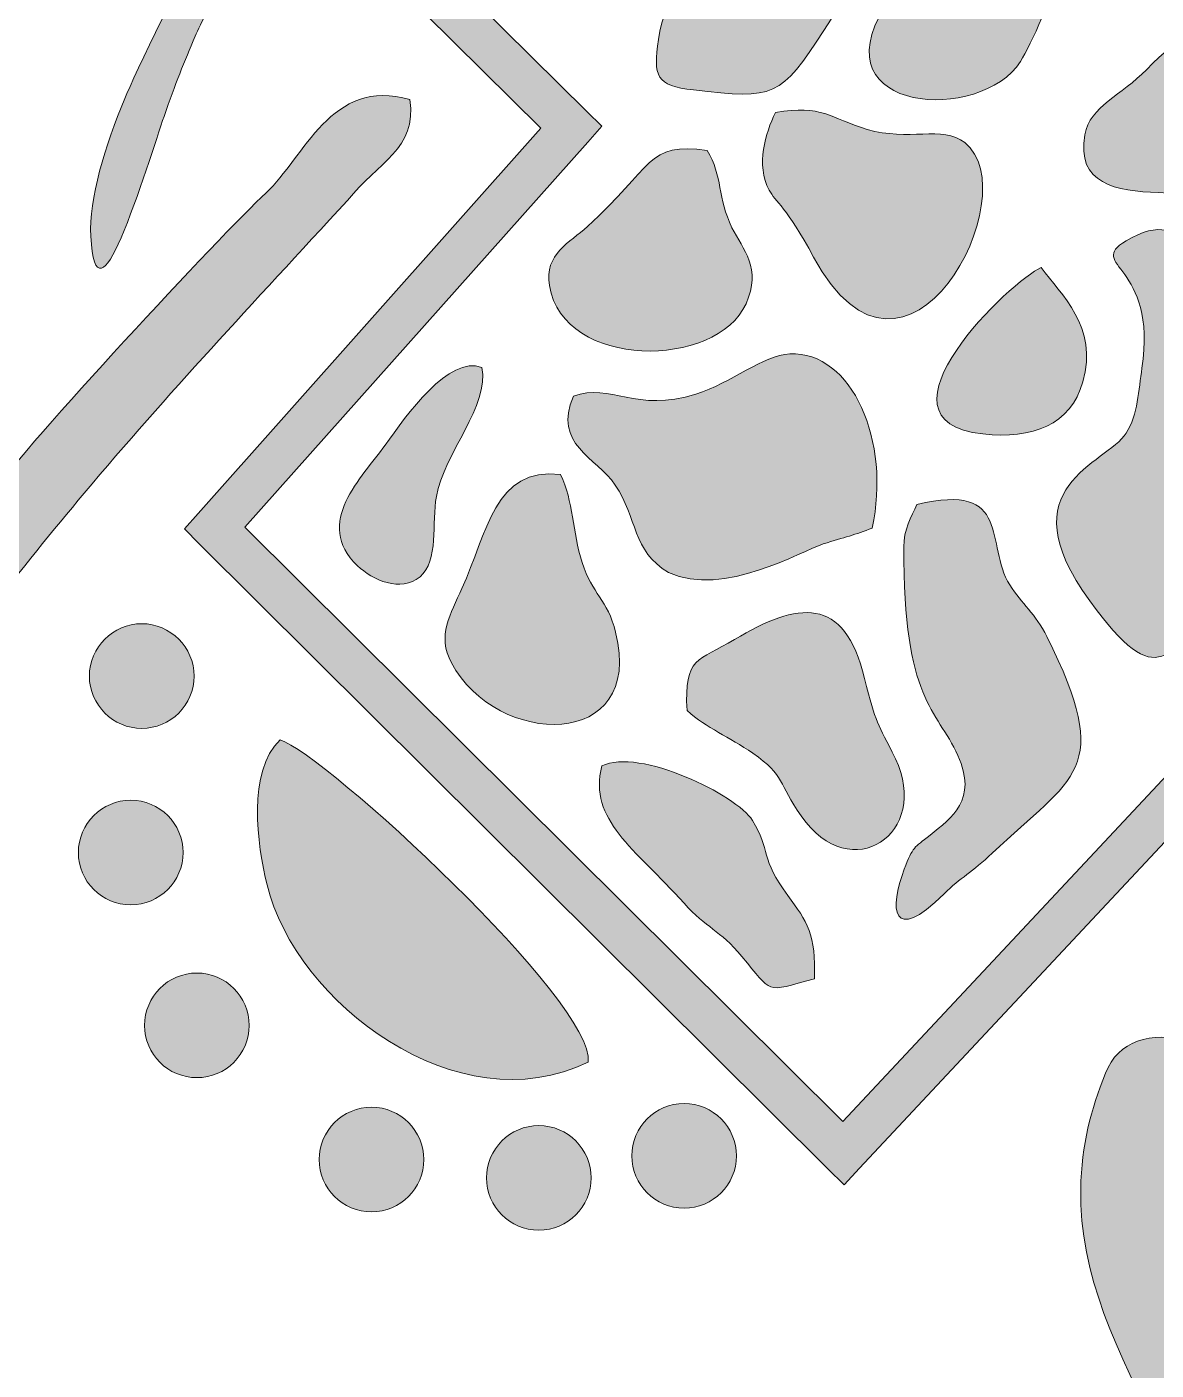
# Model space of a CAD drawing. Header units: inches. Extents: x -184 to 779, y -61 to 902.
# Drawn here: x 105.3 to 186.6, y 133 to 229.7 of the extents above; entities that cross this region are included whole.
import ezdxf

# ---------------------------------------------------------------- set-up
doc = ezdxf.new("R2010")
doc.units = ezdxf.units.IN
doc.header["$MEASUREMENT"] = 0
doc.layers.add('图层 1', color=7, linetype='Continuous')

# ---------------------------------------------------------------- blocks, each defined once
blk = doc.blocks.new('block 2')
at = {"layer": '图层 1', "true_color": 0xffffff}
h = blk.add_hatch(color=7, dxfattribs=at)
h.dxf.hatch_style = 2
edge = h.paths.add_edge_path()
edge.add_spline(control_points=[(145.193, 27.216), (145.193, 27.216), (75.01, 27.216), (75.01, 27.216), (80.39, 20.595), (79.807, 18.744), (81.502, 10.533), (81.502, 10.533), (128.639, 10.533), (128.639, 10.533), (128.639, 10.533), (128.639, -43.852), (128.639, -43.852), (128.639, -43.852), (-3.477, -43.852), (-3.477, -43.852), (-3.477, -43.852), (-3.477, -30.029), (-3.477, -30.029), (-3.477, -28.471), (-4.749, -27.201), (-6.305, -27.201), (-6.305, -27.201), (-15.214, -27.201), (-15.214, -27.201), (-16.765, -27.201), (-18.036, -28.472), (-18.036, -30.029), (-18.036, -30.029), (-18.036, -43.852), (-18.036, -43.852), (-18.036, -43.852), (-167.008, -43.852), (-167.008, -43.852), (-167.008, -43.852), (-167.008, 104.798), (-167.008, 104.798), (-167.008, 104.798), (-153.701, 104.798), (-153.701, 104.798), (-152.149, 104.798), (-150.878, 106.069), (-150.878, 107.622), (-150.878, 107.622), (-150.878, 116.538), (-150.878, 116.538), (-150.878, 118.085), (-152.149, 119.356), (-153.701, 119.356), (-153.701, 119.356), (-167.008, 119.356), (-167.008, 119.356), (-167.008, 119.356), (-167.008, 251.476), (-167.008, 251.476), (-167.008, 251.476), (-113.146, 251.476), (-113.146, 251.476), (-113.146, 251.476), (-113.146, 204.332), (-113.146, 204.332), (-104.938, 202.646), (-103.082, 203.228), (-96.46, 197.849), (-96.46, 197.849), (-96.46, 268.026), (-96.46, 268.026), (-96.46, 268.026), (-167.008, 268.026), (-167.008, 268.026), (-167.008, 268.026), (-167.008, 901.769), (-167.008, 901.769), (-167.008, 901.769), (-183.962, 901.769), (-183.962, 901.769), (-183.962, 901.769), (-183.962, -52.323), (-183.962, -52.323), (-183.962, -52.323), (-183.962, -60.797), (-183.962, -60.797), (-183.962, -60.797), (-175.488, -60.797), (-175.488, -60.797), (-175.488, -60.797), (778.938, -60.797), (778.938, -60.797), (778.938, -60.797), (778.938, -43.852), (778.938, -43.852), (778.938, -43.852), (145.193, -43.852), (145.193, -43.852), (145.193, -43.852), (145.193, 27.216), (145.193, 27.216)], knot_values=[0, 0, 0, 0, 1, 1, 1, 2, 2, 2, 3, 3, 3, 4, 4, 4, 5, 5, 5, 6, 6, 6, 7, 7, 7, 8, 8, 8, 9, 9, 9, 10, 10, 10, 11, 11, 11, 12, 12, 12, 13, 13, 13, 14, 14, 14, 15, 15, 15, 16, 16, 16, 17, 17, 17, 18, 18, 18, 19, 19, 19, 20, 20, 20, 21, 21, 21, 22, 22, 22, 23, 23, 23, 24, 24, 24, 25, 25, 25, 26, 26, 26, 27, 27, 27, 28, 28, 28, 29, 29, 29, 30, 30, 30, 31, 31, 31, 32, 32, 32, 32], degree=3, periodic=1)
h = blk.add_hatch(color=7, dxfattribs=at)
h.dxf.hatch_style = 2
edge = h.paths.add_edge_path()
edge.add_spline(control_points=[(22.249, 287.681), (22.249, 287.681), (23.396, 286.532), (23.396, 286.532), (23.396, 286.532), (68.417, 241.245), (68.417, 241.245), (68.417, 241.245), (69.471, 240.182), (69.471, 240.182), (69.471, 240.182), (70.596, 241.176), (70.596, 241.176), (70.596, 241.176), (98.349, 265.87), (98.349, 265.87), (98.349, 265.87), (142.297, 222.433), (142.297, 222.433), (142.297, 222.433), (117.613, 194.687), (117.613, 194.687), (117.613, 194.687), (116.615, 193.569), (116.615, 193.569), (116.615, 193.569), (117.677, 192.511), (117.677, 192.511), (117.677, 192.511), (162.965, 147.487), (162.965, 147.487), (162.965, 147.487), (164.121, 146.343), (164.121, 146.343), (164.121, 146.343), (165.233, 147.535), (165.233, 147.535), (165.233, 147.535), (234.356, 221.412), (234.356, 221.412), (234.356, 221.412), (235.404, 222.543), (235.404, 222.543), (235.404, 222.543), (234.316, 223.623), (234.316, 223.623), (234.316, 223.623), (189.923, 267.752), (189.923, 267.752), (187.459, 281.843), (182.827, 292.058), (175.31, 299.396), (167.807, 306.711), (157.502, 311.084), (143.663, 313.479), (143.663, 313.479), (99.529, 357.875), (99.529, 357.875), (99.529, 357.875), (98.449, 358.972), (98.449, 358.972), (98.449, 358.972), (97.324, 357.92), (97.324, 357.92), (97.324, 357.92), (23.439, 288.802), (23.439, 288.802), (23.439, 288.802), (22.249, 287.681), (22.249, 287.681)], knot_values=[0, 0, 0, 0, 1, 1, 1, 2, 2, 2, 3, 3, 3, 4, 4, 4, 5, 5, 5, 6, 6, 6, 7, 7, 7, 8, 8, 8, 9, 9, 9, 10, 10, 10, 11, 11, 11, 12, 12, 12, 13, 13, 13, 14, 14, 14, 15, 15, 15, 16, 16, 16, 17, 17, 17, 18, 18, 18, 19, 19, 19, 20, 20, 20, 21, 21, 21, 22, 22, 22, 23, 23, 23, 23], degree=3, periodic=1)
edge = h.paths.add_edge_path()
edge.add_spline(control_points=[(98.364, 354.56), (98.364, 354.56), (141.775, 310.89), (141.775, 310.89), (141.775, 310.89), (142.635, 310.45), (142.635, 310.45), (156.081, 308.167), (166.002, 304.049), (173.105, 297.116), (180.194, 290.198), (184.549, 280.388), (186.879, 266.722), (186.879, 266.722), (187.327, 265.866), (187.327, 265.866), (187.327, 265.866), (230.994, 222.458), (230.994, 222.458), (230.994, 222.458), (164.041, 150.889), (164.041, 150.889), (164.041, 150.889), (120.976, 193.696), (120.976, 193.696), (120.976, 193.696), (145.667, 221.438), (145.667, 221.438), (145.667, 221.438), (146.668, 222.571), (146.668, 222.571), (146.668, 222.571), (145.592, 223.626), (145.592, 223.626), (145.592, 223.626), (99.514, 269.176), (99.514, 269.176), (99.514, 269.176), (98.458, 270.223), (98.458, 270.223), (98.458, 270.223), (97.347, 269.236), (97.347, 269.236), (97.347, 269.236), (69.603, 244.541), (69.603, 244.541), (69.603, 244.541), (26.791, 287.609), (26.791, 287.609), (26.791, 287.609), (98.364, 354.56), (98.364, 354.56)], knot_values=[0, 0, 0, 0, 1, 1, 1, 2, 2, 2, 3, 3, 3, 4, 4, 4, 5, 5, 5, 6, 6, 6, 7, 7, 7, 8, 8, 8, 9, 9, 9, 10, 10, 10, 11, 11, 11, 12, 12, 12, 13, 13, 13, 14, 14, 14, 15, 15, 15, 16, 16, 16, 17, 17, 17, 17], degree=3, periodic=1)
h = blk.add_hatch(color=7, dxfattribs=at)
h.dxf.hatch_style = 2
edge = h.paths.add_edge_path()
edge.add_spline(control_points=[(172.95, 245.241), (170.397, 245.241), (171.218, 241.967), (171.218, 239.618), (171.218, 233.704), (169.032, 234.327), (167.053, 231.147), (162.32, 223.521), (173.989, 222.763), (176.826, 227.237), (177.593, 228.444), (179.296, 232.249), (179.459, 233.799), (179.742, 236.495), (175.11, 245.241), (172.95, 245.241)], knot_values=[0, 0, 0, 0, 1, 1, 1, 2, 2, 2, 3, 3, 3, 4, 4, 4, 5, 5, 5, 5], degree=3, periodic=1)
h = blk.add_hatch(color=7, dxfattribs=at)
h.dxf.hatch_style = 2
edge = h.paths.add_edge_path()
edge.add_spline(control_points=[(162.677, 229.478), (165.498, 233.776), (167.356, 239.276), (156.606, 236.282), (153.495, 235.401), (151.209, 232.028), (150.751, 228.833), (150.369, 226.146), (150.584, 225.501), (153.274, 225.19), (159.162, 224.507), (159.527, 224.646), (162.677, 229.478)], knot_values=[0, 0, 0, 0, 1, 1, 1, 2, 2, 2, 3, 3, 3, 4, 4, 4, 4], degree=3, periodic=1)
h = blk.add_hatch(color=7, dxfattribs=at)
h.dxf.hatch_style = 2
edge = h.paths.add_edge_path()
edge.add_spline(control_points=[(112.052, 214.528), (113.252, 217.347), (114.657, 221.833), (115.15, 223.288), (115.941, 225.62), (116.625, 227.217), (117.386, 229.06), (118.099, 230.793), (121.719, 236.741), (118.034, 235.12), (116.869, 234.606), (112.941, 226.079), (112.322, 224.581), (110.91, 221.169), (109.717, 217.327), (109.867, 214.651), (110.065, 211.185), (110.982, 212.019), (112.052, 214.528)], knot_values=[0, 0, 0, 0, 1, 1, 1, 2, 2, 2, 3, 3, 3, 4, 4, 4, 5, 5, 5, 6, 6, 6, 6], degree=3, periodic=1)
h = blk.add_hatch(color=7, dxfattribs=at)
h.dxf.hatch_style = 2
edge = h.paths.add_edge_path()
edge.add_spline(control_points=[(192.371, 227.151), (188.792, 229.079), (188.527, 229.327), (185.91, 226.649), (184.111, 224.813), (181.831, 224.013), (181.465, 221.968), (180.831, 218.41), (183.71, 217.901), (186.776, 217.795), (194.328, 217.525), (193, 213.414), (195.129, 207.527), (199.101, 209.762), (198.783, 218.541), (197.295, 222.973), (196.472, 225.415), (194.436, 226.038), (192.371, 227.151)], knot_values=[0, 0, 0, 0, 1, 1, 1, 2, 2, 2, 3, 3, 3, 4, 4, 4, 5, 5, 5, 6, 6, 6, 6], degree=3, periodic=1)
h = blk.add_hatch(color=7, dxfattribs=at)
h.dxf.hatch_style = 2
edge = h.paths.add_edge_path()
edge.add_spline(control_points=[(93.799, 226.442), (86.743, 225.228), (88.732, 217.409), (89.532, 216.265), (90.635, 214.666), (97.386, 209.948), (99.61, 210.828), (109.258, 214.63), (103.788, 228.171), (93.799, 226.442)], knot_values=[0, 0, 0, 0, 1, 1, 1, 2, 2, 2, 3, 3, 3, 3], degree=3, periodic=1)
h = blk.add_hatch(color=7, dxfattribs=at)
h.dxf.hatch_style = 2
edge = h.paths.add_edge_path()
edge.add_spline(control_points=[(71.968, 148.196), (79.831, 158.587), (87.251, 169.358), (95.605, 179.253), (100.179, 184.676), (104.866, 190.745), (109.398, 196.146), (115.437, 203.32), (121.418, 209.705), (128.366, 217.227), (130.546, 219.99), (133.386, 220.914), (132.856, 224.499), (127.173, 226.157), (125.233, 220.294), (122.495, 217.78), (119.261, 214.813), (105.055, 199.437), (102.954, 196.36), (98.537, 190.804), (93.958, 185.741), (89.414, 180.329), (75.353, 163.559), (60.119, 142.11), (48.062, 126.036), (24.262, 94.308), (8.221, 66.374), (-4.829, 29.387), (-7.441, 22.004), (-10.002, 14.62), (-12.774, 7.361), (-13.663, 5.033), (-15.198, -0.32), (-12.872, -2.148), (-11.551, -3.191), (-5.792, -2.794), (-3.79, -2.145), (-0.342, -1.027), (-0.522, 1.535), (0.689, 5.076), (6.056, 21.74), (11.181, 38.798), (17.631, 55.248), (21.275, 64.533), (25.338, 73.623), (30.105, 82.339), (38.054, 96.863), (46.343, 110.812), (55.256, 124.942), (60.353, 133.028), (66.202, 140.585), (71.968, 148.196)], knot_values=[0, 0, 0, 0, 1, 1, 1, 2, 2, 2, 3, 3, 3, 4, 4, 4, 5, 5, 5, 6, 6, 6, 7, 7, 7, 8, 8, 8, 9, 9, 9, 10, 10, 10, 11, 11, 11, 12, 12, 12, 13, 13, 13, 14, 14, 14, 15, 15, 15, 16, 16, 16, 17, 17, 17, 17], degree=3, periodic=1)
h = blk.add_hatch(color=7, dxfattribs=at)
h.dxf.hatch_style = 2
edge = h.paths.add_edge_path()
edge.add_spline(control_points=[(172.815, 221.397), (171.202, 222.653), (168.724, 221.468), (165.793, 222.349), (163.073, 223.171), (162.558, 224.147), (159.18, 223.558), (158.467, 222.106), (157.754, 219.791), (158.737, 217.966), (159.174, 217.149), (159.992, 216.759), (161.926, 213.158), (168.623, 200.749), (177.451, 217.788), (172.815, 221.397)], knot_values=[0, 0, 0, 0, 1, 1, 1, 2, 2, 2, 3, 3, 3, 4, 4, 4, 5, 5, 5, 5], degree=3, periodic=1)
h = blk.add_hatch(color=7, dxfattribs=at)
h.dxf.hatch_style = 2
edge = h.paths.add_edge_path()
edge.add_spline(control_points=[(157.064, 209.794), (158.212, 212.354), (156.837, 213.674), (156.05, 215.271), (155.013, 217.391), (155.374, 218.988), (154.277, 220.828), (149.907, 221.502), (150.362, 219.599), (145.643, 215.35), (144.379, 214.21), (142.524, 213.359), (142.901, 211.104), (143.904, 205.019), (154.951, 205.081), (157.064, 209.794)], knot_values=[0, 0, 0, 0, 1, 1, 1, 2, 2, 2, 3, 3, 3, 4, 4, 4, 5, 5, 5, 5], degree=3, periodic=1)
h = blk.add_hatch(color=7, dxfattribs=at)
h.dxf.hatch_style = 2
edge = h.paths.add_edge_path()
edge.add_spline(control_points=[(193.737, 199.796), (190.952, 201.905), (190.156, 203.312), (190.034, 208.234), (189.949, 211.742), (189.207, 217.214), (184.433, 214.318), (181.494, 212.527), (186.737, 212.693), (185.58, 205.146), (185.339, 203.605), (185.282, 201.789), (184.451, 200.48), (183.004, 198.217), (175.74, 196.71), (181.823, 188.385), (186.818, 181.546), (187.564, 184.428), (191.105, 189.014), (192.885, 191.315), (199.637, 195.313), (193.737, 199.796)], knot_values=[0, 0, 0, 0, 1, 1, 1, 2, 2, 2, 3, 3, 3, 4, 4, 4, 5, 5, 5, 6, 6, 6, 7, 7, 7, 7], degree=3, periodic=1)
h = blk.add_hatch(color=7, dxfattribs=at)
h.dxf.hatch_style = 2
edge = h.paths.add_edge_path()
edge.add_spline(control_points=[(174.125, 200.411), (177.681, 200.036), (180.442, 201.058), (181.327, 204.163), (182.459, 208.169), (179.734, 210.45), (178.332, 212.391), (176.287, 211.579), (165.457, 201.304), (174.125, 200.411)], knot_values=[0, 0, 0, 0, 1, 1, 1, 2, 2, 2, 3, 3, 3, 3], degree=3, periodic=1)
h = blk.add_hatch(color=7, dxfattribs=at)
h.dxf.hatch_style = 2
edge = h.paths.add_edge_path()
edge.add_spline(control_points=[(138.036, 205.21), (135.661, 206.096), (132.597, 201.768), (131.073, 199.608), (129.435, 197.282), (125.851, 193.997), (129.076, 190.925), (130.173, 189.888), (132.191, 188.978), (133.583, 190.13), (134.952, 191.269), (134.425, 194.037), (134.759, 195.9), (135.334, 199.058), (138.607, 202.46), (138.036, 205.21)], knot_values=[0, 0, 0, 0, 1, 1, 1, 2, 2, 2, 3, 3, 3, 4, 4, 4, 5, 5, 5, 5], degree=3, periodic=1)
h = blk.add_hatch(color=7, dxfattribs=at)
h.dxf.hatch_style = 2
edge = h.paths.add_edge_path()
edge.add_spline(control_points=[(153.45, 203.278), (149.138, 201.905), (147.303, 204.103), (144.632, 203.138), (143.129, 199.657), (146.286, 198.735), (147.639, 196.735), (149.253, 194.353), (148.845, 192.001), (151.49, 190.425), (155.488, 188.632), (161.041, 191.974), (162.629, 192.488), (164.162, 192.986), (164.949, 193.141), (166.142, 193.637), (167.527, 199.835), (164.711, 206.404), (160.209, 206.18), (158.314, 206.087), (156.017, 204.095), (153.45, 203.278)], knot_values=[0, 0, 0, 0, 1, 1, 1, 2, 2, 2, 3, 3, 3, 4, 4, 4, 5, 5, 5, 6, 6, 6, 7, 7, 7, 7], degree=3, periodic=1)
h = blk.add_hatch(color=7, dxfattribs=at)
h.dxf.hatch_style = 2
edge = h.paths.add_edge_path()
edge.add_spline(control_points=[(147.673, 186.13), (147.077, 188.511), (145.989, 188.871), (145.261, 191.146), (144.544, 193.382), (144.639, 195.565), (143.711, 197.497), (138.961, 198.104), (138.399, 193.228), (136.606, 189.286), (135.771, 187.442), (134.791, 185.897), (135.847, 183.924), (139.101, 177.798), (149.828, 177.562), (147.673, 186.13)], knot_values=[0, 0, 0, 0, 1, 1, 1, 2, 2, 2, 3, 3, 3, 4, 4, 4, 5, 5, 5, 5], degree=3, periodic=1)
h = blk.add_hatch(color=7, dxfattribs=at)
h.dxf.hatch_style = 2
edge = h.paths.add_edge_path()
edge.add_spline(control_points=[(176.063, 189.544), (174.237, 192.426), (176.287, 197.001), (169.376, 195.331), (168.964, 194.483), (168.418, 193.469), (168.418, 192.282), (168.418, 181.095), (170.774, 180.665), (172.318, 177.255), (173.763, 174.055), (171.889, 172.782), (170.318, 171.512), (169.128, 170.562), (169.116, 170.745), (168.463, 169.07), (167.372, 166.264), (167.523, 163.521), (171.33, 167.291), (172.526, 168.478), (173.34, 168.834), (174.803, 170.226), (180.667, 175.808), (183.588, 176.067), (178.733, 185.823), (177.906, 187.483), (176.943, 188.151), (176.063, 189.544)], knot_values=[0, 0, 0, 0, 1, 1, 1, 2, 2, 2, 3, 3, 3, 4, 4, 4, 5, 5, 5, 6, 6, 6, 7, 7, 7, 8, 8, 8, 9, 9, 9, 9], degree=3, periodic=1)
h = blk.add_hatch(color=7, dxfattribs=at)
h.dxf.hatch_style = 2
edge = h.paths.add_edge_path()
edge.add_spline(control_points=[(167.823, 177.021), (166.535, 179.692), (166.424, 179.435), (165.604, 182.812), (164.136, 188.843), (160.788, 188.331), (156.241, 185.608), (153.613, 184.032), (152.594, 184.405), (152.814, 180.495), (154.251, 179.208), (155.829, 178.616), (157.552, 177.419), (159.908, 175.776), (159.37, 175.284), (161.024, 172.903), (164.646, 167.706), (170.386, 171.69), (167.823, 177.021)], knot_values=[0, 0, 0, 0, 1, 1, 1, 2, 2, 2, 3, 3, 3, 4, 4, 4, 5, 5, 5, 6, 6, 6, 6], degree=3, periodic=1)
h = blk.add_hatch(color=7, dxfattribs=at)
h.dxf.hatch_style = 2
edge = h.paths.add_edge_path()
edge.add_spline(control_points=[(113.541, 179.208), (115.619, 179.208), (117.312, 180.903), (117.312, 182.979), (117.312, 185.051), (115.619, 186.746), (113.541, 186.746), (111.464, 186.746), (109.77, 185.052), (109.77, 182.979), (109.77, 180.903), (111.464, 179.208), (113.541, 179.208)], knot_values=[0, 0, 0, 0, 1, 1, 1, 2, 2, 2, 3, 3, 3, 4, 4, 4, 4], degree=3, periodic=1)
h = blk.add_hatch(color=7, dxfattribs=at)
h.dxf.hatch_style = 2
edge = h.paths.add_edge_path()
edge.add_spline(control_points=[(123.514, 178.384), (121.111, 176.138), (121.865, 170.817), (122.566, 167.933), (124.626, 159.476), (136.304, 150.573), (145.69, 155.173), (146.272, 159.394), (126.676, 177.403), (123.514, 178.384)], knot_values=[0, 0, 0, 0, 1, 1, 1, 2, 2, 2, 3, 3, 3, 3], degree=3, periodic=1)
h = blk.add_hatch(color=7, dxfattribs=at)
h.dxf.hatch_style = 2
edge = h.paths.add_edge_path()
edge.add_spline(control_points=[(157.528, 172.579), (156.408, 174.403), (149.367, 177.848), (146.677, 176.503), (145.704, 172.573), (149.003, 170.631), (152.604, 166.608), (154.228, 164.802), (155.136, 164.731), (156.771, 162.78), (159.02, 160.099), (158.332, 160.163), (161.994, 161.181), (162.108, 164.341), (161.472, 165.306), (160.073, 167.171), (158.079, 169.837), (158.852, 170.431), (157.528, 172.579)], knot_values=[0, 0, 0, 0, 1, 1, 1, 2, 2, 2, 3, 3, 3, 4, 4, 4, 5, 5, 5, 6, 6, 6, 6], degree=3, periodic=1)
h = blk.add_hatch(color=7, dxfattribs=at)
h.dxf.hatch_style = 2
edge = h.paths.add_edge_path()
edge.add_spline(control_points=[(116.519, 170.265), (116.519, 172.339), (114.826, 174.035), (112.748, 174.035), (110.669, 174.035), (108.977, 172.339), (108.977, 170.265), (108.977, 168.19), (110.669, 166.494), (112.748, 166.494), (114.826, 166.495), (116.519, 168.19), (116.519, 170.265)], knot_values=[0, 0, 0, 0, 1, 1, 1, 2, 2, 2, 3, 3, 3, 4, 4, 4, 4], degree=3, periodic=1)
h = blk.add_hatch(color=7, dxfattribs=at)
h.dxf.hatch_style = 2
edge = h.paths.add_edge_path()
edge.add_spline(control_points=[(196.087, 100.278), (201.165, 100.259), (202.522, 108.976), (203.728, 112.799), (204.041, 113.799), (204.323, 114.775), (204.571, 115.749), (212.542, 147.016), (186.642, 163.745), (182.952, 154.37), (181.903, 151.7), (181.233, 149.28), (181.167, 146.022), (180.946, 133.843), (192.308, 122.821), (194.254, 110.606), (194.93, 106.353), (195.16, 101.993), (196.087, 100.278)], knot_values=[0, 0, 0, 0, 1, 1, 1, 2, 2, 2, 3, 3, 3, 4, 4, 4, 5, 5, 5, 6, 6, 6, 6], degree=3, periodic=1)
h = blk.add_hatch(color=7, dxfattribs=at)
h.dxf.hatch_style = 2
edge = h.paths.add_edge_path()
edge.add_spline(control_points=[(113.745, 157.812), (113.745, 155.743), (115.438, 154.052), (117.513, 154.052), (119.591, 154.052), (121.283, 155.742), (121.283, 157.812), (121.283, 159.894), (119.591, 161.589), (117.513, 161.589), (115.437, 161.589), (113.745, 159.894), (113.745, 157.812)], knot_values=[0, 0, 0, 0, 1, 1, 1, 2, 2, 2, 3, 3, 3, 4, 4, 4, 4], degree=3, periodic=1)
h = blk.add_hatch(color=7, dxfattribs=at)
h.dxf.hatch_style = 2
edge = h.paths.add_edge_path()
edge.add_spline(control_points=[(130.092, 144.384), (132.173, 144.384), (133.864, 146.076), (133.864, 148.149), (133.864, 150.229), (132.172, 151.92), (130.092, 151.92), (128.017, 151.92), (126.322, 150.229), (126.322, 148.149), (126.322, 146.077), (128.017, 144.384), (130.092, 144.384)], knot_values=[0, 0, 0, 0, 1, 1, 1, 2, 2, 2, 3, 3, 3, 4, 4, 4, 4], degree=3, periodic=1)
h = blk.add_hatch(color=7, dxfattribs=at)
h.dxf.hatch_style = 2
edge = h.paths.add_edge_path()
edge.add_spline(control_points=[(156.375, 148.417), (156.375, 150.495), (154.679, 152.19), (152.602, 152.19), (150.526, 152.19), (148.833, 150.495), (148.833, 148.417), (148.833, 146.344), (150.525, 144.646), (152.602, 144.646), (154.679, 144.646), (156.375, 146.343), (156.375, 148.417)], knot_values=[0, 0, 0, 0, 1, 1, 1, 2, 2, 2, 3, 3, 3, 4, 4, 4, 4], degree=3, periodic=1)
h = blk.add_hatch(color=7, dxfattribs=at)
h.dxf.hatch_style = 2
edge = h.paths.add_edge_path()
edge.add_spline(control_points=[(138.371, 146.829), (138.371, 144.749), (140.068, 143.063), (142.139, 143.063), (144.217, 143.063), (145.915, 144.749), (145.915, 146.829), (145.915, 148.905), (144.217, 150.598), (142.139, 150.598), (140.067, 150.597), (138.371, 148.905), (138.371, 146.829)], knot_values=[0, 0, 0, 0, 1, 1, 1, 2, 2, 2, 3, 3, 3, 4, 4, 4, 4], degree=3, periodic=1)
at = {"layer": '图层 1', "lineweight": 0}
for points, knots in [([(145.193, 27.216), (145.193, 27.216), (75.01, 27.216), (75.01, 27.216), (80.39, 20.595), (79.807, 18.744), (81.502, 10.533), (81.502, 10.533), (128.639, 10.533), (128.639, 10.533), (128.639, 10.533), (128.639, -43.852), (128.639, -43.852), (128.639, -43.852), (-3.477, -43.852), (-3.477, -43.852), (-3.477, -43.852), (-3.477, -30.029), (-3.477, -30.029), (-3.477, -28.471), (-4.749, -27.201), (-6.305, -27.201), (-6.305, -27.201), (-15.214, -27.201), (-15.214, -27.201), (-16.765, -27.201), (-18.036, -28.472), (-18.036, -30.029), (-18.036, -30.029), (-18.036, -43.852), (-18.036, -43.852), (-18.036, -43.852), (-167.008, -43.852), (-167.008, -43.852), (-167.008, -43.852), (-167.008, 104.798), (-167.008, 104.798), (-167.008, 104.798), (-153.701, 104.798), (-153.701, 104.798), (-152.149, 104.798), (-150.878, 106.069), (-150.878, 107.622), (-150.878, 107.622), (-150.878, 116.538), (-150.878, 116.538), (-150.878, 118.085), (-152.149, 119.356), (-153.701, 119.356), (-153.701, 119.356), (-167.008, 119.356), (-167.008, 119.356), (-167.008, 119.356), (-167.008, 251.476), (-167.008, 251.476), (-167.008, 251.476), (-113.146, 251.476), (-113.146, 251.476), (-113.146, 251.476), (-113.146, 204.332), (-113.146, 204.332), (-104.938, 202.646), (-103.082, 203.228), (-96.46, 197.849), (-96.46, 197.849), (-96.46, 268.026), (-96.46, 268.026), (-96.46, 268.026), (-167.008, 268.026), (-167.008, 268.026), (-167.008, 268.026), (-167.008, 901.769), (-167.008, 901.769), (-167.008, 901.769), (-183.962, 901.769), (-183.962, 901.769), (-183.962, 901.769), (-183.962, -52.323), (-183.962, -52.323), (-183.962, -52.323), (-183.962, -60.797), (-183.962, -60.797), (-183.962, -60.797), (-175.488, -60.797), (-175.488, -60.797), (-175.488, -60.797), (778.938, -60.797), (778.938, -60.797), (778.938, -60.797), (778.938, -43.852), (778.938, -43.852), (778.938, -43.852), (145.193, -43.852), (145.193, -43.852), (145.193, -43.852), (145.193, 27.216), (145.193, 27.216)], [0, 0, 0, 0, 1, 1, 1, 2, 2, 2, 3, 3, 3, 4, 4, 4, 5, 5, 5, 6, 6, 6, 7, 7, 7, 8, 8, 8, 9, 9, 9, 10, 10, 10, 11, 11, 11, 12, 12, 12, 13, 13, 13, 14, 14, 14, 15, 15, 15, 16, 16, 16, 17, 17, 17, 18, 18, 18, 19, 19, 19, 20, 20, 20, 21, 21, 21, 22, 22, 22, 23, 23, 23, 24, 24, 24, 25, 25, 25, 26, 26, 26, 27, 27, 27, 28, 28, 28, 29, 29, 29, 30, 30, 30, 31, 31, 31, 32, 32, 32, 32]), ([(22.249, 287.681), (22.249, 287.681), (23.396, 286.532), (23.396, 286.532), (23.396, 286.532), (68.417, 241.245), (68.417, 241.245), (68.417, 241.245), (69.471, 240.182), (69.471, 240.182), (69.471, 240.182), (70.596, 241.176), (70.596, 241.176), (70.596, 241.176), (98.349, 265.87), (98.349, 265.87), (98.349, 265.87), (142.297, 222.433), (142.297, 222.433), (142.297, 222.433), (117.613, 194.687), (117.613, 194.687), (117.613, 194.687), (116.615, 193.569), (116.615, 193.569), (116.615, 193.569), (117.677, 192.511), (117.677, 192.511), (117.677, 192.511), (162.965, 147.487), (162.965, 147.487), (162.965, 147.487), (164.121, 146.343), (164.121, 146.343), (164.121, 146.343), (165.233, 147.535), (165.233, 147.535), (165.233, 147.535), (234.356, 221.412), (234.356, 221.412), (234.356, 221.412), (235.404, 222.543), (235.404, 222.543), (235.404, 222.543), (234.316, 223.623), (234.316, 223.623), (234.316, 223.623), (189.923, 267.752), (189.923, 267.752), (187.459, 281.843), (182.827, 292.058), (175.31, 299.396), (167.807, 306.711), (157.502, 311.084), (143.663, 313.479), (143.663, 313.479), (99.529, 357.875), (99.529, 357.875), (99.529, 357.875), (98.449, 358.972), (98.449, 358.972), (98.449, 358.972), (97.324, 357.92), (97.324, 357.92), (97.324, 357.92), (23.439, 288.802), (23.439, 288.802), (23.439, 288.802), (22.249, 287.681), (22.249, 287.681)], [0, 0, 0, 0, 1, 1, 1, 2, 2, 2, 3, 3, 3, 4, 4, 4, 5, 5, 5, 6, 6, 6, 7, 7, 7, 8, 8, 8, 9, 9, 9, 10, 10, 10, 11, 11, 11, 12, 12, 12, 13, 13, 13, 14, 14, 14, 15, 15, 15, 16, 16, 16, 17, 17, 17, 18, 18, 18, 19, 19, 19, 20, 20, 20, 21, 21, 21, 22, 22, 22, 23, 23, 23, 23]), ([(98.364, 354.56), (98.364, 354.56), (141.775, 310.89), (141.775, 310.89), (141.775, 310.89), (142.635, 310.45), (142.635, 310.45), (156.081, 308.167), (166.002, 304.049), (173.105, 297.116), (180.194, 290.198), (184.549, 280.388), (186.879, 266.722), (186.879, 266.722), (187.327, 265.866), (187.327, 265.866), (187.327, 265.866), (230.994, 222.458), (230.994, 222.458), (230.994, 222.458), (164.041, 150.889), (164.041, 150.889), (164.041, 150.889), (120.976, 193.696), (120.976, 193.696), (120.976, 193.696), (145.667, 221.438), (145.667, 221.438), (145.667, 221.438), (146.668, 222.571), (146.668, 222.571), (146.668, 222.571), (145.592, 223.626), (145.592, 223.626), (145.592, 223.626), (99.514, 269.176), (99.514, 269.176), (99.514, 269.176), (98.458, 270.223), (98.458, 270.223), (98.458, 270.223), (97.347, 269.236), (97.347, 269.236), (97.347, 269.236), (69.603, 244.541), (69.603, 244.541), (69.603, 244.541), (26.791, 287.609), (26.791, 287.609), (26.791, 287.609), (98.364, 354.56), (98.364, 354.56)], [0, 0, 0, 0, 1, 1, 1, 2, 2, 2, 3, 3, 3, 4, 4, 4, 5, 5, 5, 6, 6, 6, 7, 7, 7, 8, 8, 8, 9, 9, 9, 10, 10, 10, 11, 11, 11, 12, 12, 12, 13, 13, 13, 14, 14, 14, 15, 15, 15, 16, 16, 16, 17, 17, 17, 17]), ([(172.95, 245.241), (170.397, 245.241), (171.218, 241.967), (171.218, 239.618), (171.218, 233.704), (169.032, 234.327), (167.053, 231.147), (162.32, 223.521), (173.989, 222.763), (176.826, 227.237), (177.593, 228.444), (179.296, 232.249), (179.459, 233.799), (179.742, 236.495), (175.11, 245.241), (172.95, 245.241)], [0, 0, 0, 0, 1, 1, 1, 2, 2, 2, 3, 3, 3, 4, 4, 4, 5, 5, 5, 5]), ([(162.677, 229.478), (165.498, 233.776), (167.356, 239.276), (156.606, 236.282), (153.495, 235.401), (151.209, 232.028), (150.751, 228.833), (150.369, 226.146), (150.584, 225.501), (153.274, 225.19), (159.162, 224.507), (159.527, 224.646), (162.677, 229.478)], [0, 0, 0, 0, 1, 1, 1, 2, 2, 2, 3, 3, 3, 4, 4, 4, 4]), ([(112.052, 214.528), (113.252, 217.347), (114.657, 221.833), (115.15, 223.288), (115.941, 225.62), (116.625, 227.217), (117.386, 229.06), (118.099, 230.793), (121.719, 236.741), (118.034, 235.12), (116.869, 234.606), (112.941, 226.079), (112.322, 224.581), (110.91, 221.169), (109.717, 217.327), (109.867, 214.651), (110.065, 211.185), (110.982, 212.019), (112.052, 214.528)], [0, 0, 0, 0, 1, 1, 1, 2, 2, 2, 3, 3, 3, 4, 4, 4, 5, 5, 5, 6, 6, 6, 6]), ([(192.371, 227.151), (188.792, 229.079), (188.527, 229.327), (185.91, 226.649), (184.111, 224.813), (181.831, 224.013), (181.465, 221.968), (180.831, 218.41), (183.71, 217.901), (186.776, 217.795), (194.328, 217.525), (193, 213.414), (195.129, 207.527), (199.101, 209.762), (198.783, 218.541), (197.295, 222.973), (196.472, 225.415), (194.436, 226.038), (192.371, 227.151)], [0, 0, 0, 0, 1, 1, 1, 2, 2, 2, 3, 3, 3, 4, 4, 4, 5, 5, 5, 6, 6, 6, 6]), ([(93.799, 226.442), (86.743, 225.228), (88.732, 217.409), (89.532, 216.265), (90.635, 214.666), (97.386, 209.948), (99.61, 210.828), (109.258, 214.63), (103.788, 228.171), (93.799, 226.442)], [0, 0, 0, 0, 1, 1, 1, 2, 2, 2, 3, 3, 3, 3]), ([(71.968, 148.196), (79.831, 158.587), (87.251, 169.358), (95.605, 179.253), (100.179, 184.676), (104.866, 190.745), (109.398, 196.146), (115.437, 203.32), (121.418, 209.705), (128.366, 217.227), (130.546, 219.99), (133.386, 220.914), (132.856, 224.499), (127.173, 226.157), (125.233, 220.294), (122.495, 217.78), (119.261, 214.813), (105.055, 199.437), (102.954, 196.36), (98.537, 190.804), (93.958, 185.741), (89.414, 180.329), (75.353, 163.559), (60.119, 142.11), (48.062, 126.036), (24.262, 94.308), (8.221, 66.374), (-4.829, 29.387), (-7.441, 22.004), (-10.002, 14.62), (-12.774, 7.361), (-13.663, 5.033), (-15.198, -0.32), (-12.872, -2.148), (-11.551, -3.191), (-5.792, -2.794), (-3.79, -2.145), (-0.342, -1.027), (-0.522, 1.535), (0.689, 5.076), (6.056, 21.74), (11.181, 38.798), (17.631, 55.248), (21.275, 64.533), (25.338, 73.623), (30.105, 82.339), (38.054, 96.863), (46.343, 110.812), (55.256, 124.942), (60.353, 133.028), (66.202, 140.585), (71.968, 148.196)], [0, 0, 0, 0, 1, 1, 1, 2, 2, 2, 3, 3, 3, 4, 4, 4, 5, 5, 5, 6, 6, 6, 7, 7, 7, 8, 8, 8, 9, 9, 9, 10, 10, 10, 11, 11, 11, 12, 12, 12, 13, 13, 13, 14, 14, 14, 15, 15, 15, 16, 16, 16, 17, 17, 17, 17]), ([(172.815, 221.397), (171.202, 222.653), (168.724, 221.468), (165.793, 222.349), (163.073, 223.171), (162.558, 224.147), (159.18, 223.558), (158.467, 222.106), (157.754, 219.791), (158.737, 217.966), (159.174, 217.149), (159.992, 216.759), (161.926, 213.158), (168.623, 200.749), (177.451, 217.788), (172.815, 221.397)], [0, 0, 0, 0, 1, 1, 1, 2, 2, 2, 3, 3, 3, 4, 4, 4, 5, 5, 5, 5]), ([(157.064, 209.794), (158.212, 212.354), (156.837, 213.674), (156.05, 215.271), (155.013, 217.391), (155.374, 218.988), (154.277, 220.828), (149.907, 221.502), (150.362, 219.599), (145.643, 215.35), (144.379, 214.21), (142.524, 213.359), (142.901, 211.104), (143.904, 205.019), (154.951, 205.081), (157.064, 209.794)], [0, 0, 0, 0, 1, 1, 1, 2, 2, 2, 3, 3, 3, 4, 4, 4, 5, 5, 5, 5]), ([(193.737, 199.796), (190.952, 201.905), (190.156, 203.312), (190.034, 208.234), (189.949, 211.742), (189.207, 217.214), (184.433, 214.318), (181.494, 212.527), (186.737, 212.693), (185.58, 205.146), (185.339, 203.605), (185.282, 201.789), (184.451, 200.48), (183.004, 198.217), (175.74, 196.71), (181.823, 188.385), (186.818, 181.546), (187.564, 184.428), (191.105, 189.014), (192.885, 191.315), (199.637, 195.313), (193.737, 199.796)], [0, 0, 0, 0, 1, 1, 1, 2, 2, 2, 3, 3, 3, 4, 4, 4, 5, 5, 5, 6, 6, 6, 7, 7, 7, 7]), ([(174.125, 200.411), (177.681, 200.036), (180.442, 201.058), (181.327, 204.163), (182.459, 208.169), (179.734, 210.45), (178.332, 212.391), (176.287, 211.579), (165.457, 201.304), (174.125, 200.411)], [0, 0, 0, 0, 1, 1, 1, 2, 2, 2, 3, 3, 3, 3]), ([(138.036, 205.21), (135.661, 206.096), (132.597, 201.768), (131.073, 199.608), (129.435, 197.282), (125.851, 193.997), (129.076, 190.925), (130.173, 189.888), (132.191, 188.978), (133.583, 190.13), (134.952, 191.269), (134.425, 194.037), (134.759, 195.9), (135.334, 199.058), (138.607, 202.46), (138.036, 205.21)], [0, 0, 0, 0, 1, 1, 1, 2, 2, 2, 3, 3, 3, 4, 4, 4, 5, 5, 5, 5]), ([(153.45, 203.278), (149.138, 201.905), (147.303, 204.103), (144.632, 203.138), (143.129, 199.657), (146.286, 198.735), (147.639, 196.735), (149.253, 194.353), (148.845, 192.001), (151.49, 190.425), (155.488, 188.632), (161.041, 191.974), (162.629, 192.488), (164.162, 192.986), (164.949, 193.141), (166.142, 193.637), (167.527, 199.835), (164.711, 206.404), (160.209, 206.18), (158.314, 206.087), (156.017, 204.095), (153.45, 203.278)], [0, 0, 0, 0, 1, 1, 1, 2, 2, 2, 3, 3, 3, 4, 4, 4, 5, 5, 5, 6, 6, 6, 7, 7, 7, 7]), ([(147.673, 186.13), (147.077, 188.511), (145.989, 188.871), (145.261, 191.146), (144.544, 193.382), (144.639, 195.565), (143.711, 197.497), (138.961, 198.104), (138.399, 193.228), (136.606, 189.286), (135.771, 187.442), (134.791, 185.897), (135.847, 183.924), (139.101, 177.798), (149.828, 177.562), (147.673, 186.13)], [0, 0, 0, 0, 1, 1, 1, 2, 2, 2, 3, 3, 3, 4, 4, 4, 5, 5, 5, 5]), ([(176.063, 189.544), (174.237, 192.426), (176.287, 197.001), (169.376, 195.331), (168.964, 194.483), (168.418, 193.469), (168.418, 192.282), (168.418, 181.095), (170.774, 180.665), (172.318, 177.255), (173.763, 174.055), (171.889, 172.782), (170.318, 171.512), (169.128, 170.562), (169.116, 170.745), (168.463, 169.07), (167.372, 166.264), (167.523, 163.521), (171.33, 167.291), (172.526, 168.478), (173.34, 168.834), (174.803, 170.226), (180.667, 175.808), (183.588, 176.067), (178.733, 185.823), (177.906, 187.483), (176.943, 188.151), (176.063, 189.544)], [0, 0, 0, 0, 1, 1, 1, 2, 2, 2, 3, 3, 3, 4, 4, 4, 5, 5, 5, 6, 6, 6, 7, 7, 7, 8, 8, 8, 9, 9, 9, 9]), ([(167.823, 177.021), (166.535, 179.692), (166.424, 179.435), (165.604, 182.812), (164.136, 188.843), (160.788, 188.331), (156.241, 185.608), (153.613, 184.032), (152.594, 184.405), (152.814, 180.495), (154.251, 179.208), (155.829, 178.616), (157.552, 177.419), (159.908, 175.776), (159.37, 175.284), (161.024, 172.903), (164.646, 167.706), (170.386, 171.69), (167.823, 177.021)], [0, 0, 0, 0, 1, 1, 1, 2, 2, 2, 3, 3, 3, 4, 4, 4, 5, 5, 5, 6, 6, 6, 6]), ([(113.541, 179.208), (115.619, 179.208), (117.312, 180.903), (117.312, 182.979), (117.312, 185.051), (115.619, 186.746), (113.541, 186.746), (111.464, 186.746), (109.77, 185.052), (109.77, 182.979), (109.77, 180.903), (111.464, 179.208), (113.541, 179.208)], [0, 0, 0, 0, 1, 1, 1, 2, 2, 2, 3, 3, 3, 4, 4, 4, 4]), ([(123.514, 178.384), (121.111, 176.138), (121.865, 170.817), (122.566, 167.933), (124.626, 159.476), (136.304, 150.573), (145.69, 155.173), (146.272, 159.394), (126.676, 177.403), (123.514, 178.384)], [0, 0, 0, 0, 1, 1, 1, 2, 2, 2, 3, 3, 3, 3]), ([(157.528, 172.579), (156.408, 174.403), (149.367, 177.848), (146.677, 176.503), (145.704, 172.573), (149.003, 170.631), (152.604, 166.608), (154.228, 164.802), (155.136, 164.731), (156.771, 162.78), (159.02, 160.099), (158.332, 160.163), (161.994, 161.181), (162.108, 164.341), (161.472, 165.306), (160.073, 167.171), (158.079, 169.837), (158.852, 170.431), (157.528, 172.579)], [0, 0, 0, 0, 1, 1, 1, 2, 2, 2, 3, 3, 3, 4, 4, 4, 5, 5, 5, 6, 6, 6, 6]), ([(116.519, 170.265), (116.519, 172.339), (114.826, 174.035), (112.748, 174.035), (110.669, 174.035), (108.977, 172.339), (108.977, 170.265), (108.977, 168.19), (110.669, 166.494), (112.748, 166.494), (114.826, 166.495), (116.519, 168.19), (116.519, 170.265)], [0, 0, 0, 0, 1, 1, 1, 2, 2, 2, 3, 3, 3, 4, 4, 4, 4]), ([(196.087, 100.278), (201.165, 100.259), (202.522, 108.976), (203.728, 112.799), (204.041, 113.799), (204.323, 114.775), (204.571, 115.749), (212.542, 147.016), (186.642, 163.745), (182.952, 154.37), (181.903, 151.7), (181.233, 149.28), (181.167, 146.022), (180.946, 133.843), (192.308, 122.821), (194.254, 110.606), (194.93, 106.353), (195.16, 101.993), (196.087, 100.278)], [0, 0, 0, 0, 1, 1, 1, 2, 2, 2, 3, 3, 3, 4, 4, 4, 5, 5, 5, 6, 6, 6, 6]), ([(113.745, 157.812), (113.745, 155.743), (115.438, 154.052), (117.513, 154.052), (119.591, 154.052), (121.283, 155.742), (121.283, 157.812), (121.283, 159.894), (119.591, 161.589), (117.513, 161.589), (115.437, 161.589), (113.745, 159.894), (113.745, 157.812)], [0, 0, 0, 0, 1, 1, 1, 2, 2, 2, 3, 3, 3, 4, 4, 4, 4]), ([(130.092, 144.384), (132.173, 144.384), (133.864, 146.076), (133.864, 148.149), (133.864, 150.229), (132.172, 151.92), (130.092, 151.92), (128.017, 151.92), (126.322, 150.229), (126.322, 148.149), (126.322, 146.077), (128.017, 144.384), (130.092, 144.384)], [0, 0, 0, 0, 1, 1, 1, 2, 2, 2, 3, 3, 3, 4, 4, 4, 4]), ([(156.375, 148.417), (156.375, 150.495), (154.679, 152.19), (152.602, 152.19), (150.526, 152.19), (148.833, 150.495), (148.833, 148.417), (148.833, 146.344), (150.525, 144.646), (152.602, 144.646), (154.679, 144.646), (156.375, 146.343), (156.375, 148.417)], [0, 0, 0, 0, 1, 1, 1, 2, 2, 2, 3, 3, 3, 4, 4, 4, 4]), ([(138.371, 146.829), (138.371, 144.749), (140.068, 143.063), (142.139, 143.063), (144.217, 143.063), (145.915, 144.749), (145.915, 146.829), (145.915, 148.905), (144.217, 150.598), (142.139, 150.598), (140.067, 150.597), (138.371, 148.905), (138.371, 146.829)], [0, 0, 0, 0, 1, 1, 1, 2, 2, 2, 3, 3, 3, 4, 4, 4, 4])]:
    blk.add_open_spline(points, degree=3, knots=knots, dxfattribs=at)

msp = doc.modelspace()

# ---------------------------------------------------------------- block references
at = {"layer": '图层 1'}
msp.add_blockref('block 2', (0, 0), dxfattribs=at)

doc.saveas('drawing.dxf')
